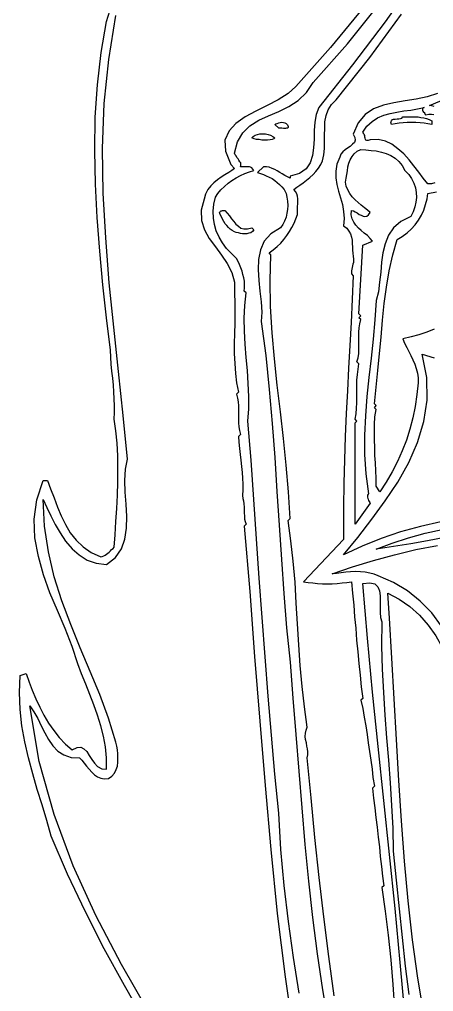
# Model space of a CAD drawing. Extents: x 0.03 to 7.04, y 0.02 to 9.17.
# Drawn here: x 0.029 to 1.454, y 3.918 to 7.263 of the extents above; entities that cross this region are included whole.
import ezdxf

# ---------------------------------------------------------------- set-up
doc = ezdxf.new("R2010")
doc.units = 0
doc.layers.add('1', color=7, linetype='Continuous')

msp = doc.modelspace()

# ---------------------------------------------------------------- linework, layer by layer
for points in [[(0.461, 3.814), (0.39, 3.939), (0.321, 4.066), (0.256, 4.193), (0.194, 4.322), (0.138, 4.453), (0.123, 4.507), (0.107, 4.561), (0.09, 4.614), (0.075, 4.668), (0.06, 4.722), (0.047, 4.777), (0.037, 4.833), (0.031, 4.889), (0.029, 4.947), (0.032, 5.006), (0.052, 5.013), (0.062, 4.983), (0.073, 4.955), (0.085, 4.925), (0.099, 4.897), (0.113, 4.869), (0.129, 4.842), (0.147, 4.817), (0.166, 4.793), (0.187, 4.77), (0.21, 4.75), (0.227, 4.758), (0.24, 4.759), (0.251, 4.754), (0.261, 4.744), (0.269, 4.731), (0.278, 4.717), (0.287, 4.704), (0.298, 4.693), (0.312, 4.685), (0.328, 4.684), (0.328, 4.722), (0.325, 4.76), (0.318, 4.797), (0.309, 4.833), (0.298, 4.869), (0.285, 4.905), (0.271, 4.94), (0.257, 4.976), (0.243, 5.011), (0.23, 5.046), (0.21, 5.106), (0.186, 5.167), (0.16, 5.229), (0.134, 5.29), (0.112, 5.352), (0.094, 5.415), (0.082, 5.479), (0.08, 5.543), (0.089, 5.61), (0.111, 5.677), (0.125, 5.677), (0.136, 5.648), (0.148, 5.617), (0.16, 5.585), (0.173, 5.555), (0.187, 5.525), (0.204, 5.497), (0.224, 5.471), (0.248, 5.448), (0.276, 5.429), (0.309, 5.414), (0.314, 5.415), (0.319, 5.417), (0.324, 5.42), (0.329, 5.423), (0.333, 5.426), (0.338, 5.43), (0.342, 5.434), (0.346, 5.439), (0.351, 5.443), (0.355, 5.447), (0.358, 5.49), (0.361, 5.535), (0.364, 5.58), (0.366, 5.626), (0.368, 5.671), (0.368, 5.716), (0.368, 5.761), (0.365, 5.805), (0.361, 5.847), (0.355, 5.888), (0.356, 5.91), (0.356, 5.933), (0.355, 5.957), (0.354, 5.981), (0.352, 6.004), (0.35, 6.029), (0.347, 6.053), (0.345, 6.077), (0.343, 6.101), (0.342, 6.125), (0.328, 6.236), (0.316, 6.35), (0.305, 6.465), (0.296, 6.581), (0.291, 6.696), (0.288, 6.812), (0.29, 6.926), (0.297, 7.038), (0.31, 7.149), (0.328, 7.256), (0.34, 7.292)], [(1.447, 6.914), (1.447, 6.901), (1.434, 6.903), (1.421, 6.906), (1.407, 6.907), (1.392, 6.908), (1.378, 6.908), (1.363, 6.908), (1.349, 6.907), (1.335, 6.906), (1.321, 6.903), (1.309, 6.901), (1.307, 6.909), (1.309, 6.914), (1.312, 6.918), (1.316, 6.919), (1.322, 6.92), (1.328, 6.921), (1.334, 6.921), (1.34, 6.922), (1.344, 6.923), (1.348, 6.927), (1.358, 6.927), (1.369, 6.927), (1.379, 6.927), (1.39, 6.927), (1.4, 6.927), (1.41, 6.925), (1.42, 6.924), (1.429, 6.922), (1.438, 6.918), (1.447, 6.914)], [(0.953, 6.894), (0.953, 6.891), (0.951, 6.889), (0.948, 6.888), (0.944, 6.887), (0.941, 6.887), (0.937, 6.887), (0.932, 6.888), (0.928, 6.888), (0.924, 6.888), (0.921, 6.888), (0.907, 6.901), (0.911, 6.903), (0.916, 6.905), (0.921, 6.907), (0.926, 6.908), (0.932, 6.909), (0.937, 6.908), (0.942, 6.907), (0.947, 6.904), (0.951, 6.9), (0.953, 6.894)], [(0.907, 6.855), (0.904, 6.852), (0.898, 6.849), (0.891, 6.848), (0.882, 6.847), (0.873, 6.847), (0.863, 6.847), (0.854, 6.849), (0.844, 6.85), (0.836, 6.852), (0.828, 6.855), (0.833, 6.86), (0.84, 6.864), (0.848, 6.867), (0.856, 6.869), (0.866, 6.869), (0.875, 6.869), (0.885, 6.867), (0.893, 6.864), (0.901, 6.86), (0.907, 6.855)], [(0.828, 6.546), (0.835, 6.539), (0.831, 6.533), (0.825, 6.529), (0.818, 6.527), (0.811, 6.525), (0.804, 6.525), (0.796, 6.525), (0.789, 6.526), (0.782, 6.528), (0.775, 6.53), (0.769, 6.532), (0.761, 6.537), (0.754, 6.541), (0.748, 6.547), (0.742, 6.554), (0.737, 6.56), (0.732, 6.568), (0.727, 6.575), (0.724, 6.583), (0.72, 6.591), (0.717, 6.598), (0.718, 6.6), (0.719, 6.602), (0.721, 6.603), (0.723, 6.604), (0.725, 6.604), (0.728, 6.605), (0.731, 6.605), (0.733, 6.605), (0.736, 6.605), (0.744, 6.596), (0.752, 6.587), (0.759, 6.577), (0.766, 6.567), (0.773, 6.558), (0.782, 6.551), (0.791, 6.545), (0.801, 6.542), (0.814, 6.542), (0.828, 6.546)]]:
    msp.add_lwpolyline(points)
at = {"layer": '1'}
for points in [[(1.393, 7.405), (1.287, 7.254), (1.175, 7.106), (1.059, 6.96), (1.05, 6.936), (1.045, 6.909), (1.043, 6.88), (1.043, 6.851), (1.041, 6.821), (1.037, 6.794), (1.029, 6.769), (1.015, 6.749), (0.992, 6.733), (0.96, 6.723), (0.96, 6.717), (0.951, 6.721), (0.942, 6.726), (0.933, 6.731), (0.925, 6.736), (0.916, 6.742), (0.907, 6.746), (0.898, 6.75), (0.888, 6.754), (0.879, 6.756), (0.868, 6.756), (0.848, 6.736), (0.858, 6.733), (0.868, 6.729), (0.878, 6.724), (0.888, 6.72), (0.898, 6.715), (0.907, 6.709), (0.916, 6.702), (0.924, 6.695), (0.932, 6.687), (0.94, 6.677), (0.946, 6.664), (0.949, 6.651), (0.951, 6.637), (0.952, 6.623), (0.951, 6.609), (0.949, 6.596), (0.946, 6.582), (0.941, 6.569), (0.935, 6.557), (0.927, 6.546), (0.894, 6.525), (0.871, 6.5), (0.858, 6.47), (0.851, 6.437), (0.85, 6.402), (0.852, 6.365), (0.856, 6.328), (0.86, 6.291), (0.863, 6.256), (0.861, 6.223), (0.876, 6.106), (0.888, 5.989), (0.898, 5.873), (0.907, 5.756), (0.914, 5.639), (0.922, 5.523), (0.93, 5.405), (0.938, 5.288), (0.948, 5.17), (0.96, 5.052), (0.97, 4.928), (0.98, 4.803), (0.99, 4.677), (1, 4.55), (1.011, 4.424), (1.023, 4.298), (1.037, 4.173), (1.053, 4.048), (1.071, 3.924), (1.092, 3.802)], [(1.211, 7.303), (1.099, 7.166), (0.98, 7.032), (0.953, 7.008), (0.919, 6.986), (0.881, 6.967), (0.842, 6.947), (0.805, 6.927), (0.773, 6.905), (0.75, 6.879), (0.736, 6.847), (0.738, 6.809), (0.756, 6.763), (0.769, 6.75), (0.76, 6.743), (0.749, 6.736), (0.736, 6.728), (0.723, 6.72), (0.71, 6.711), (0.698, 6.701), (0.687, 6.69), (0.677, 6.677), (0.669, 6.662), (0.664, 6.644), (0.654, 6.606), (0.655, 6.571), (0.666, 6.539), (0.682, 6.509), (0.703, 6.48), (0.724, 6.452), (0.744, 6.423), (0.76, 6.392), (0.769, 6.359), (0.769, 6.322), (0.77, 6.287), (0.77, 6.253), (0.77, 6.218), (0.769, 6.182), (0.768, 6.148), (0.768, 6.113), (0.77, 6.079), (0.772, 6.045), (0.776, 6.012), (0.782, 5.98), (0.776, 5.973), (0.779, 5.96), (0.781, 5.947), (0.782, 5.933), (0.782, 5.918), (0.782, 5.904), (0.782, 5.89), (0.782, 5.875), (0.784, 5.861), (0.786, 5.848), (0.789, 5.835), (0.782, 5.828), (0.784, 5.808), (0.786, 5.787), (0.788, 5.766), (0.791, 5.746), (0.793, 5.725), (0.795, 5.704), (0.796, 5.684), (0.797, 5.664), (0.797, 5.644), (0.796, 5.625), (0.798, 5.615), (0.8, 5.606), (0.801, 5.596), (0.802, 5.585), (0.802, 5.575), (0.802, 5.564), (0.803, 5.555), (0.803, 5.544), (0.805, 5.535), (0.809, 5.526), (0.802, 5.519), (0.821, 5.295), (0.838, 5.071), (0.856, 4.849), (0.874, 4.627), (0.894, 4.407), (0.916, 4.187), (0.943, 3.969), (0.974, 3.752)], [(0.991, 3.913), (0.972, 4.036), (0.955, 4.159), (0.94, 4.283), (0.928, 4.407), (0.921, 4.532), (0.908, 4.666), (0.896, 4.8), (0.885, 4.935), (0.874, 5.07), (0.864, 5.205), (0.854, 5.34), (0.845, 5.476), (0.835, 5.611), (0.826, 5.746), (0.815, 5.881), (0.818, 5.923), (0.818, 5.966), (0.816, 6.01), (0.813, 6.055), (0.809, 6.1), (0.806, 6.145), (0.803, 6.19), (0.802, 6.235), (0.804, 6.279), (0.809, 6.322), (0.802, 6.328), (0.803, 6.339), (0.803, 6.351), (0.803, 6.362), (0.801, 6.374), (0.798, 6.385), (0.795, 6.397), (0.791, 6.408), (0.786, 6.419), (0.781, 6.43), (0.776, 6.44), (0.758, 6.457), (0.741, 6.475), (0.727, 6.494), (0.716, 6.514), (0.706, 6.535), (0.7, 6.557), (0.696, 6.579), (0.695, 6.603), (0.698, 6.627), (0.703, 6.651), (0.712, 6.664), (0.722, 6.676), (0.734, 6.688), (0.747, 6.699), (0.76, 6.709), (0.774, 6.718), (0.789, 6.726), (0.804, 6.733), (0.82, 6.738), (0.835, 6.743), (0.832, 6.748), (0.828, 6.752), (0.824, 6.754), (0.82, 6.756), (0.815, 6.756), (0.81, 6.756), (0.804, 6.756), (0.799, 6.756), (0.794, 6.756), (0.789, 6.756), (0.791, 6.76), (0.791, 6.765), (0.79, 6.769), (0.787, 6.773), (0.784, 6.778), (0.781, 6.783), (0.777, 6.788), (0.774, 6.793), (0.771, 6.797), (0.769, 6.802), (0.779, 6.842), (0.797, 6.873), (0.822, 6.897), (0.852, 6.916), (0.886, 6.931), (0.921, 6.946), (0.956, 6.963), (0.988, 6.984), (1.017, 7.011), (1.039, 7.046), (1.157, 7.179), (1.267, 7.316)], [(0.474, 3.848), (0.38, 4.012), (0.292, 4.18), (0.214, 4.351), (0.148, 4.527), (0.097, 4.71), (0.065, 4.901), (0.079, 4.881), (0.092, 4.858), (0.104, 4.833), (0.116, 4.809), (0.129, 4.786), (0.144, 4.764), (0.161, 4.746), (0.182, 4.733), (0.207, 4.724), (0.236, 4.723), (0.244, 4.714), (0.252, 4.704), (0.26, 4.694), (0.269, 4.683), (0.278, 4.673), (0.287, 4.664), (0.298, 4.657), (0.309, 4.652), (0.321, 4.65), (0.335, 4.651), (0.347, 4.659), (0.356, 4.67), (0.362, 4.682), (0.366, 4.694), (0.368, 4.708), (0.368, 4.722), (0.368, 4.736), (0.366, 4.75), (0.364, 4.763), (0.361, 4.776), (0.335, 4.859), (0.305, 4.94), (0.272, 5.02), (0.238, 5.101), (0.206, 5.181), (0.175, 5.262), (0.149, 5.345), (0.129, 5.431), (0.115, 5.519), (0.111, 5.611), (0.123, 5.584), (0.137, 5.555), (0.152, 5.525), (0.169, 5.496), (0.188, 5.468), (0.21, 5.442), (0.235, 5.421), (0.262, 5.403), (0.293, 5.392), (0.328, 5.388), (0.359, 5.412), (0.38, 5.441), (0.392, 5.475), (0.397, 5.513), (0.398, 5.553), (0.396, 5.595), (0.393, 5.636), (0.392, 5.677), (0.394, 5.715), (0.401, 5.75), (0.386, 5.9), (0.37, 6.051), (0.354, 6.204), (0.338, 6.357), (0.326, 6.511), (0.317, 6.665), (0.315, 6.819), (0.321, 6.973), (0.336, 7.125), (0.361, 7.276)], [(1.112, 3.904), (1.093, 4.039), (1.076, 4.175), (1.06, 4.311), (1.045, 4.448), (1.032, 4.585), (1.019, 4.723), (1.021, 4.733), (1.021, 4.743), (1.02, 4.753), (1.018, 4.763), (1.016, 4.774), (1.013, 4.785), (1.012, 4.796), (1.013, 4.807), (1.015, 4.818), (1.019, 4.828), (1.009, 4.898), (1.001, 4.968), (0.995, 5.04), (0.99, 5.111), (0.986, 5.183), (0.981, 5.255), (0.977, 5.327), (0.971, 5.399), (0.963, 5.469), (0.953, 5.539), (0.96, 5.546), (0.955, 5.638), (0.947, 5.729), (0.937, 5.821), (0.927, 5.913), (0.916, 6.004), (0.906, 6.095), (0.898, 6.185), (0.893, 6.275), (0.891, 6.365), (0.894, 6.453), (0.888, 6.46), (0.902, 6.47), (0.915, 6.481), (0.928, 6.493), (0.939, 6.506), (0.949, 6.519), (0.958, 6.533), (0.966, 6.547), (0.974, 6.562), (0.98, 6.577), (0.986, 6.592), (0.986, 6.6), (0.986, 6.609), (0.986, 6.619), (0.987, 6.628), (0.987, 6.637), (0.987, 6.646), (0.986, 6.655), (0.983, 6.663), (0.979, 6.671), (0.973, 6.677), (0.983, 6.685), (0.994, 6.692), (1.005, 6.701), (1.016, 6.71), (1.028, 6.719), (1.039, 6.729), (1.049, 6.74), (1.058, 6.751), (1.066, 6.763), (1.072, 6.776), (1.076, 6.797), (1.078, 6.819), (1.078, 6.842), (1.078, 6.865), (1.079, 6.888), (1.08, 6.91), (1.084, 6.932), (1.091, 6.952), (1.102, 6.97), (1.118, 6.986), (1.234, 7.132), (1.343, 7.281)], [(1.467, 7.008), (1.432, 6.996), (1.394, 6.988), (1.356, 6.983), (1.317, 6.976), (1.281, 6.968), (1.247, 6.955), (1.218, 6.935), (1.194, 6.907), (1.177, 6.868), (1.183, 6.856), (1.184, 6.847), (1.181, 6.839), (1.175, 6.833), (1.167, 6.826), (1.158, 6.82), (1.149, 6.814), (1.141, 6.807), (1.134, 6.799), (1.131, 6.789), (1.121, 6.765), (1.117, 6.741), (1.117, 6.718), (1.121, 6.695), (1.127, 6.672), (1.133, 6.649), (1.14, 6.626), (1.144, 6.602), (1.146, 6.578), (1.144, 6.552), (1.155, 6.544), (1.162, 6.534), (1.168, 6.525), (1.171, 6.514), (1.173, 6.503), (1.174, 6.491), (1.175, 6.48), (1.175, 6.469), (1.176, 6.458), (1.177, 6.447), (1.178, 6.439), (1.178, 6.433), (1.178, 6.426), (1.176, 6.421), (1.175, 6.415), (1.173, 6.409), (1.172, 6.404), (1.171, 6.398), (1.171, 6.393), (1.171, 6.388), (1.177, 6.381), (1.173, 6.3), (1.17, 6.22), (1.165, 6.141), (1.161, 6.063), (1.157, 5.985), (1.153, 5.907), (1.15, 5.828), (1.147, 5.748), (1.145, 5.667), (1.144, 5.585), (1.144, 5.576), (1.144, 5.566), (1.144, 5.555), (1.144, 5.544), (1.144, 5.532), (1.144, 5.52), (1.144, 5.508), (1.144, 5.496), (1.144, 5.485), (1.144, 5.473), (1.006, 5.328), (1.022, 5.326), (1.038, 5.324), (1.054, 5.322), (1.071, 5.321), (1.088, 5.321), (1.105, 5.321), (1.122, 5.322), (1.139, 5.324), (1.155, 5.326), (1.171, 5.328), (1.175, 5.289), (1.179, 5.248), (1.182, 5.208), (1.186, 5.168), (1.189, 5.127), (1.193, 5.087), (1.196, 5.047), (1.201, 5.007), (1.205, 4.967), (1.21, 4.927), (1.203, 4.921), (1.21, 4.892), (1.215, 4.862), (1.22, 4.833), (1.225, 4.803), (1.229, 4.774), (1.233, 4.744), (1.238, 4.714), (1.242, 4.684), (1.245, 4.655), (1.25, 4.625), (1.243, 4.618), (1.247, 4.584), (1.251, 4.551), (1.255, 4.517), (1.259, 4.484), (1.263, 4.45), (1.267, 4.416), (1.27, 4.383), (1.275, 4.349), (1.278, 4.316), (1.282, 4.282), (1.276, 4.276), (1.287, 4.195), (1.297, 4.112), (1.306, 4.028), (1.313, 3.943), (1.319, 3.858)], [(1.456, 6.963), (1.448, 6.965), (1.44, 6.967), (1.519, 7)], [(1.458, 6.701), (1.446, 6.697), (1.434, 6.697), (1.418, 6.716), (1.403, 6.737), (1.386, 6.759), (1.37, 6.78), (1.351, 6.8), (1.331, 6.818), (1.31, 6.833), (1.288, 6.844), (1.263, 6.849), (1.236, 6.848), (1.229, 6.846), (1.224, 6.846), (1.221, 6.847), (1.219, 6.85), (1.218, 6.854), (1.217, 6.858), (1.217, 6.863), (1.215, 6.867), (1.213, 6.871), (1.21, 6.875), (1.224, 6.895), (1.242, 6.912), (1.261, 6.924), (1.282, 6.933), (1.304, 6.939), (1.327, 6.944), (1.351, 6.948), (1.375, 6.951), (1.398, 6.955), (1.421, 6.96), (1.418, 6.958), (1.416, 6.956), (1.416, 6.953), (1.416, 6.95), (1.417, 6.947), (1.419, 6.944), (1.421, 6.942), (1.423, 6.939), (1.425, 6.936), (1.427, 6.934), (1.437, 6.937), (1.446, 6.937), (1.454, 6.935)], [(1.355, 6.743), (1.368, 6.729), (1.378, 6.715), (1.386, 6.699), (1.391, 6.683), (1.394, 6.667), (1.395, 6.65), (1.393, 6.634), (1.389, 6.618), (1.383, 6.601), (1.375, 6.585), (1.341, 6.568), (1.316, 6.546), (1.298, 6.52), (1.287, 6.491), (1.279, 6.46), (1.275, 6.427), (1.272, 6.393), (1.268, 6.359), (1.264, 6.326), (1.256, 6.296), (1.252, 6.229), (1.246, 6.163), (1.239, 6.097), (1.231, 6.031), (1.224, 5.965), (1.219, 5.899), (1.216, 5.832), (1.216, 5.766), (1.22, 5.699), (1.23, 5.631), (1.228, 5.629), (1.226, 5.626), (1.226, 5.622), (1.226, 5.619), (1.227, 5.615), (1.229, 5.612), (1.23, 5.608), (1.232, 5.604), (1.234, 5.601), (1.236, 5.598), (1.184, 5.526), (1.184, 5.563), (1.184, 5.599), (1.184, 5.634), (1.184, 5.669), (1.184, 5.703), (1.184, 5.737), (1.184, 5.771), (1.184, 5.805), (1.184, 5.84), (1.184, 5.875), (1.19, 5.881), (1.184, 5.888), (1.187, 5.906), (1.189, 5.925), (1.19, 5.944), (1.19, 5.963), (1.19, 5.983), (1.19, 6.003), (1.19, 6.022), (1.192, 6.041), (1.194, 6.06), (1.197, 6.078), (1.19, 6.085), (1.194, 6.099), (1.196, 6.113), (1.197, 6.127), (1.197, 6.142), (1.197, 6.157), (1.197, 6.173), (1.197, 6.187), (1.198, 6.202), (1.2, 6.216), (1.203, 6.23), (1.197, 6.236), (1.203, 6.243), (1.197, 6.25), (1.21, 6.486), (1.243, 6.5), (1.235, 6.509), (1.226, 6.519), (1.215, 6.527), (1.205, 6.536), (1.195, 6.545), (1.186, 6.555), (1.179, 6.565), (1.173, 6.577), (1.17, 6.59), (1.171, 6.605), (1.178, 6.604), (1.184, 6.601), (1.191, 6.597), (1.198, 6.592), (1.204, 6.589), (1.211, 6.586), (1.217, 6.585), (1.224, 6.586), (1.23, 6.59), (1.236, 6.598), (1.226, 6.606), (1.216, 6.615), (1.205, 6.624), (1.194, 6.633), (1.184, 6.642), (1.174, 6.652), (1.165, 6.664), (1.159, 6.676), (1.153, 6.689), (1.151, 6.703), (1.153, 6.716), (1.155, 6.729), (1.157, 6.742), (1.159, 6.755), (1.162, 6.768), (1.167, 6.78), (1.173, 6.791), (1.18, 6.8), (1.191, 6.809), (1.203, 6.815), (1.221, 6.814), (1.239, 6.812), (1.256, 6.81), (1.274, 6.806), (1.29, 6.801), (1.306, 6.794), (1.321, 6.785), (1.334, 6.774), (1.345, 6.76), (1.355, 6.743)], [(1.456, 6.197), (1.43, 6.187), (1.403, 6.178), (1.376, 6.171), (1.348, 6.164), (1.354, 6.149), (1.361, 6.134), (1.368, 6.12), (1.375, 6.106), (1.382, 6.092), (1.389, 6.077), (1.394, 6.062), (1.398, 6.046), (1.401, 6.03), (1.401, 6.013), (1.396, 5.972), (1.39, 5.931), (1.382, 5.892), (1.372, 5.853), (1.36, 5.815), (1.345, 5.778), (1.329, 5.742), (1.311, 5.706), (1.291, 5.671), (1.269, 5.638), (1.256, 5.657), (1.256, 5.684), (1.255, 5.71), (1.254, 5.737), (1.252, 5.763), (1.251, 5.79), (1.25, 5.816), (1.25, 5.842), (1.25, 5.869), (1.252, 5.895), (1.256, 5.921), (1.25, 5.927), (1.256, 5.934), (1.25, 5.94), (1.256, 5.997), (1.262, 6.055), (1.268, 6.113), (1.273, 6.17), (1.278, 6.228), (1.284, 6.285), (1.292, 6.342), (1.301, 6.398), (1.313, 6.453), (1.328, 6.506), (1.346, 6.516), (1.363, 6.528), (1.377, 6.541), (1.39, 6.556), (1.402, 6.572), (1.412, 6.589), (1.42, 6.607), (1.426, 6.626), (1.431, 6.645), (1.434, 6.664), (1.464, 6.67)], [(1.478, 5.534), (1.409, 5.518), (1.34, 5.5), (1.273, 5.477), (1.208, 5.451), (1.144, 5.421), (1.193, 5.481), (1.241, 5.543), (1.287, 5.607), (1.331, 5.671), (1.368, 5.738), (1.398, 5.807), (1.42, 5.879), (1.431, 5.953), (1.43, 6.031), (1.414, 6.111), (1.456, 6.099)], [(1.855, 5.539), (1.855, 5.519), (1.792, 5.518), (1.73, 5.515), (1.67, 5.509), (1.61, 5.5), (1.551, 5.491), (1.492, 5.481), (1.433, 5.469), (1.375, 5.459), (1.316, 5.449), (1.256, 5.44), (1.311, 5.461), (1.367, 5.479), (1.425, 5.495), (1.483, 5.508), (1.542, 5.52), (1.601, 5.53), (1.661, 5.539), (1.722, 5.548), (1.782, 5.556), (1.842, 5.565), (1.855, 5.539)], [(1.481, 5.175), (1.447, 5.221), (1.408, 5.261), (1.364, 5.297), (1.316, 5.326), (1.263, 5.348), (1.249, 5.354), (1.234, 5.358), (1.218, 5.361), (1.202, 5.362), (1.185, 5.363), (1.168, 5.362), (1.152, 5.361), (1.136, 5.359), (1.12, 5.357), (1.105, 5.355), (1.175, 5.379), (1.247, 5.401), (1.319, 5.421), (1.393, 5.439), (1.467, 5.453)], [(1.356, 3.831), (1.339, 4.018), (1.321, 4.204), (1.302, 4.39), (1.282, 4.576), (1.263, 4.762), (1.244, 4.948), (1.226, 5.134), (1.21, 5.322), (1.234, 5.324), (1.251, 5.321), (1.262, 5.311), (1.268, 5.297), (1.27, 5.28), (1.27, 5.262), (1.27, 5.242), (1.27, 5.223), (1.271, 5.205), (1.276, 5.19)], [(1.421, 3.835), (1.399, 3.964), (1.381, 4.096), (1.366, 4.231), (1.353, 4.367), (1.343, 4.506), (1.334, 4.645), (1.326, 4.785), (1.318, 4.925), (1.31, 5.065), (1.302, 5.203), (1.296, 5.289), (1.335, 5.268), (1.372, 5.243), (1.405, 5.213), (1.435, 5.179), (1.461, 5.142), (1.483, 5.103), (1.501, 5.062), (1.514, 5.019), (1.523, 4.976), (1.526, 4.934)], [(1.276, 5.19), (1.275, 5.108), (1.277, 5.027), (1.281, 4.947), (1.286, 4.869), (1.292, 4.791), (1.298, 4.714), (1.304, 4.636), (1.309, 4.559), (1.313, 4.48), (1.315, 4.401), (1.325, 4.302), (1.335, 4.203), (1.345, 4.104), (1.356, 4.006), (1.368, 3.908)]]:
    msp.add_lwpolyline(points, dxfattribs=at)

doc.saveas('drawing.dxf')
